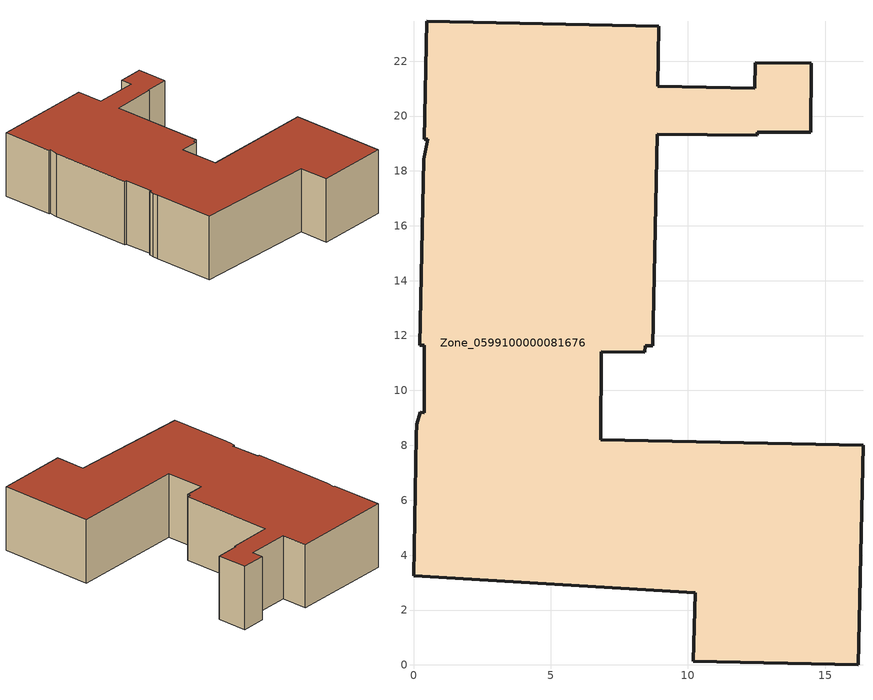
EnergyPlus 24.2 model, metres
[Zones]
Zone_0599100000081676
 floor ground (C_G): 0.52,19.15 0.39,19.15 0.49,23.46 8.94,23.27 8.9,21.09 12.43,21.01 12.45,21.95 14.49,21.92 14.47,19.4 12.53,19.41 12.53,19.3 8.88,19.34 8.71,11.64 8.45,11.64 8.44,11.39 6.85,11.42 6.83,8.21 16.38,8 16.2,0 10.2,0.13 10.26,2.63 0,3.24 0.1,8.35 0.12,8.76 0.24,9.21 0.39,9.19 0.39,11.64 0.22,11.64 0.38,18.42 z0
 wall outside (C_F): 12.53,19.3 12.53,19.41 14.47,19.4 14.49,21.92 12.45,21.95 12.43,21.01 8.9,21.09 8.94,23.27 0.49,23.46 0.39,19.15 0.52,19.15 0.38,18.42 0.22,11.64 0.39,11.64 0.39,9.19 0.24,9.21 0.12,8.76 0.1,8.35 0,3.24 10.26,2.63 10.2,0.13 16.2,0 16.38,8 6.83,8.21 6.85,11.42 8.44,11.39 8.45,11.64 8.71,11.64 8.88,19.34 12.53,19.3 z0:5.45
 roof outside (C_R): 0.39,19.15 0.52,19.15 0.38,18.42 0.22,11.64 0.39,11.64 0.39,9.19 0.24,9.21 0.12,8.76 0.1,8.35 0,3.24 10.26,2.63 10.2,0.13 16.2,0 16.38,8 6.83,8.21 6.85,11.42 8.44,11.39 8.45,11.64 8.71,11.64 8.88,19.34 12.53,19.3 12.53,19.41 14.47,19.4 14.49,21.92 12.45,21.95 12.43,21.01 8.9,21.09 8.94,23.27 0.49,23.46 z5.45
[BUILDING]
Pand.0599100000081676: North Axis=0; Terrain=City; Loads Convergence Tolerance Value=0.04; Temperature Convergence Tolerance Value=0.4; Solar Distribution=FullExterior; Maximum Number of Warmup Days=25; Minimum Number of Warmup Days=1
[Site:Location]
Rotterdam.The.Hague.AP_ZH_NLD Design_Conditions: Latitude=51.96; Longitude=4.45; Time Zone=1; Elevation=-4.5
[SITE:GROUNDTEMPERATURE:BUILDINGSURFACE]
18, 18, 18, 18, 18, 18, 18, 18, 18, 18, 18, 18
[MATERIAL] Thermal Absorptance=0.9; Solar Absorptance=0.7; Visible Absorptance=0.7
Name | Roughness | Thickness | Conductivity | Density | Specific Heat
G.D.1965 | MediumSmooth | 0.15 | 1 | 540 | 1210
F.D.1965 | Rough | 0.3 | 0.857143 | 1920 | 840
R.D.1965 | MediumRough | 0.2 | 0.08 | 1500 | 1000
[CONSTRUCTION]
C_G: G.D.1965
C_F: F.D.1965
C_R: R.D.1965
[ZONE]
Zone_0599100000081676: Type=1; Multiplier=1; Ceiling Height=Autocalculate; Volume=Autocalculate; Floor Area=autocalculate; Part of Total Floor Area=Yes
[ZONEINFILTRATION:DESIGNFLOWRATE]
Infil_Zone_0599100000081676: Zone or ZoneList or Space or SpaceList=Zone_0599100000081676; Schedule=AlwaysOn; Design Flow Rate Calculation Method=Flow/Area; Flow Rate per Floor Area=0.0042; Constant Term Coefficient=1; Temperature Term Coefficient=0; Velocity Term Coefficient=0; Velocity Squared Term Coefficient=0
[HVACTEMPLATE:ZONE:IDEALLOADSAIRSYSTEM]
Zone_0599100000081676: Maximum Heating Supply Air Temperature=50; Minimum Cooling Supply Air Temperature=13; Maximum Heating Supply Air Humidity Ratio=0.0156; Minimum Cooling Supply Air Humidity Ratio=0.0077; Heating Limit=NoLimit; Cooling Limit=NoLimit; Dehumidification Control Type=ConstantSensibleHeatRatio; Cooling Sensible Heat Ratio=0.7; Dehumidification Setpoint=60; Humidification Control Type=None; Humidification Setpoint=30; Outdoor Air Method=None; Outdoor Air Flow Rate per Person=0.00944; Outdoor Air Flow Rate per Zone Floor Area=0; Outdoor Air Flow Rate per Zone=0; Demand Controlled Ventilation Type=None; Outdoor Air Economizer Type=NoEconomizer; Heat Recovery Type=None; Sensible Heat Recovery Effectiveness=0.7; Latent Heat Recovery Effectiveness=0.65
[ZONECONTROL:THERMOSTAT]
ThermostatControl_Zone_0599100000081676: Zone or ZoneList=Zone_0599100000081676; Control Type Schedule=DualSetpointControlType; Control 1=Thermostat_Zone_0599100000081676; Temperature Difference Between Cutout And Setpoint=0
[THERMOSTATSETPOINT:DUALSETPOINT]
Thermostat_Zone_0599100000081676: Heating Setpoint Temperature Schedule=HeatingSetpoint_Zone_0599100000081676; Cooling Setpoint Temperature Schedule=CoolingSetpoint_Zone_0599100000081676
[SCHEDULE:COMPACT]
HeatingSetpoint_Zone_0599100000081676: Through: 12/31, For: AllDays, Until: 24:00, 21
CoolingSetpoint_Zone_0599100000081676: Through: 12/31, For: AllDays, Until: 24:00, 24
DualSetpointControlType: Through: 12/31, For: AllDays, Until: 24:00, 4
AlwaysOn: Through: 12/31, For: AllDays, Until: 24:00, 1
